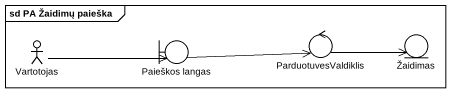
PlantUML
@startuml
mainframe sd PA Žaidimų paieška
control ParduotuvesValdiklis
entity Žaidimas
actor Vartotojas
boundary "Paieškos langas" as Paieškos_langas
ParduotuvesValdiklis -right-> Žaidimas
Vartotojas -right-> Paieškos_langas
Paieškos_langas -right-> ParduotuvesValdiklis
@enduml
